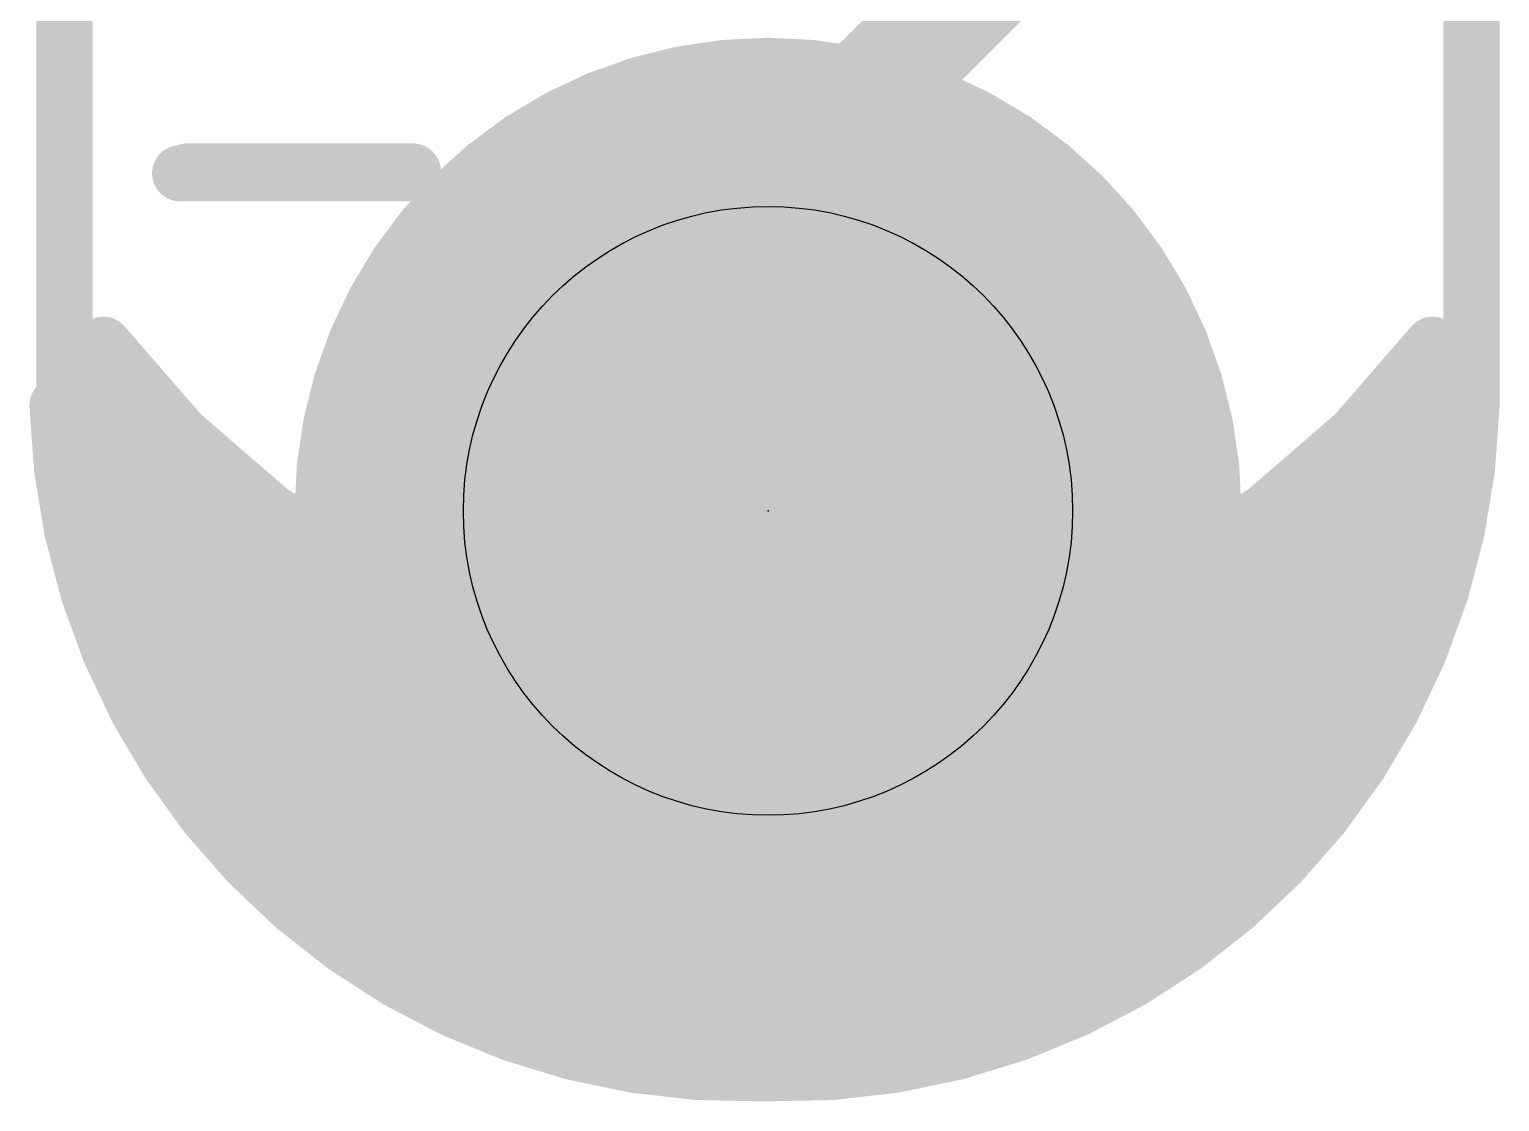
# Model space of a CAD drawing. Extents: x -10 to 102, y -14 to 18.
# Drawn here: x 5.97 to 11.28, y -0.74 to 3.14 of the extents above; entities that cross this region are included whole.
import ezdxf

# ---------------------------------------------------------------- set-up
doc = ezdxf.new("R2010")
doc.units = 0
for name, color, linetype in [('1', 12, 'CONTINUOUS'), ('16', 132, 'CONTINUOUS'), ('17', 110, 'CONTINUOUS'), ('20', 53, 'CONTINUOUS'), ('21', 41, 'CONTINUOUS'), ('22', 40, 'CONTINUOUS'), ('23', 53, 'CONTINUOUS'), ('29', 40, 'CONTINUOUS'), ('30', 253, 'CONTINUOUS'), ('44', 253, 'CONTINUOUS')]:
    doc.layers.add(name, color=color, linetype=linetype)

# ---------------------------------------------------------------- blocks, each defined once
blk = doc.blocks.new('ROUNDP')
at = {"const_width": 0.5}
blk.add_lwpolyline([(0, -0.25, 1), (0, 0.25, 1), (0, -0.25)], format="xyb", dxfattribs=at)

msp = doc.modelspace()

# ---------------------------------------------------------------- linework, layer by layer
at = {"layer": '1'}
for points, const_width in [([(9.466, 3.37), (8.636, 2.54)], 0.4064), ([(8.636, 2.54), (8.636, 1.397)], 0.4064), ([(6.236, 1.997), (6.228, 1.6341)], 0.2032), ([(6.5163, 1.6741), (6.236, 1.997)], 0.2032), ([(11.036, 1.997), (10.7557, 1.6741)], 0.2032), ([(11.044, 1.6341), (11.036, 1.997)], 0.2032), ([(6.2323, 1.8288), (6.382, 1.8288)], 0.2032), ([(10.89, 1.8288), (11.0397, 1.8288)], 0.2032), ([(6.8397, 1.3943), (6.5163, 1.6741)], 0.2032), ([(10.7557, 1.6741), (10.4323, 1.3943)], 0.2032), ([(6.228, 1.6341), (6.2756, 1.2743)], 0.2032), ([(6.2292, 1.6256), (6.5723, 1.6256)], 0.2032), ([(10.6997, 1.6256), (11.0428, 1.6256)], 0.2032), ([(10.9964, 1.2743), (11.044, 1.6341)], 0.2032), ([(6.256, 1.4224), (6.8071, 1.4224)], 0.2032), ([(7.1995, 1.1633), (6.8397, 1.3943)], 0.2032), ([(10.4323, 1.3943), (10.0725, 1.1633)], 0.2032), ([(10.4649, 1.4224), (11.016, 1.4224)], 0.2032), ([(6.2756, 1.2743), (6.3777, 0.926)], 0.2032), ([(10.8943, 0.926), (10.9964, 1.2743)], 0.2032), ([(6.2918, 1.2192), (7.1124, 1.2192)], 0.2032), ([(10.1596, 1.2192), (10.9802, 1.2192)], 0.2032), ([(7.5886, 0.9858), (7.1995, 1.1633)], 0.2032), ([(10.0725, 1.1633), (9.6834, 0.9858)], 0.2032), ([(6.3513, 1.016), (7.5224, 1.016)], 0.2032), ([(9.7496, 1.016), (10.9207, 1.016)], 0.2032), ([(7.9989, 0.8654), (7.5886, 0.9858)], 0.2032), ([(9.6834, 0.9858), (9.2731, 0.8654)], 0.2032), ([(6.3777, 0.926), (6.5317, 0.5974)], 0.2032), ([(10.7403, 0.5974), (10.8943, 0.926)], 0.2032), ([(8.4222, 0.8046), (7.9989, 0.8654)], 0.2032), ([(9.2731, 0.8654), (8.8498, 0.8046)], 0.2032), ([(6.4307, 0.8128), (8.3653, 0.8128)], 0.2032), ([(8.8498, 0.8046), (8.4222, 0.8046)], 0.2032), ([(8.9067, 0.8128), (10.8413, 0.8128)], 0.2032), ([(6.526, 0.6096), (10.746, 0.6096)], 0.2032), ([(6.5317, 0.5974), (6.7343, 0.2962)], 0.2032), ([(10.5377, 0.2962), (10.7403, 0.5974)], 0.2032), ([(6.6602, 0.4064), (10.6118, 0.4064)], 0.2032), ([(6.7343, 0.2962), (6.9804, 0.0295)], 0.2032), ([(10.2916, 0.0295), (10.5377, 0.2962)], 0.2032), ([(6.8201, 0.2032), (10.4519, 0.2032)], 0.2032), ([(6.9804, 0.0295), (7.2645, -0.1964)], 0.2032), ([(10.0075, -0.1964), (10.2916, 0.0295)], 0.2032), ([(7.0175, 0), (10.2545, 0)], 0.2032), ([(7.2645, -0.1964), (7.5798, -0.3763)], 0.2032), ([(7.2764, -0.2032), (9.9956, -0.2032)], 0.2032), ([(9.6922, -0.3763), (10.0075, -0.1964)], 0.2032), ([(7.5798, -0.3763), (7.9188, -0.5058)], 0.2032), ([(7.6587, -0.4064), (9.6133, -0.4064)], 0.2032), ([(9.3532, -0.5058), (9.6922, -0.3763)], 0.2032), ([(7.9188, -0.5058), (8.2737, -0.582)], 0.2032), ([(8.9983, -0.582), (9.3532, -0.5058)], 0.2032), ([(8.2737, -0.582), (8.636, -0.603)], 0.2032), ([(8.636, -0.603), (8.9983, -0.582)], 0.2032)]:
    msp.add_lwpolyline(points, dxfattribs=dict(at, const_width=const_width))
for points, const_width in [([(8.7376, 2.54, 1), (8.5344, 2.54)], 0.2032), ([(8.5642, 2.6118, 1), (8.7078, 2.4682)], 0.2032), ([(6.2868, 1.9959, 1), (6.1852, 1.9981)], 0.1016), ([(6.2744, 2.0303, 1), (6.1976, 1.9637)], 0.1016), ([(11.0868, 1.9981, 1), (10.9852, 1.9959)], 0.1016), ([(11.0744, 1.9637, 1), (10.9976, 2.0303)], 0.1016), ([(6.2323, 1.8796, 1), (6.2323, 1.778)], 0.1016), ([(6.382, 1.778, 1), (6.382, 1.8796)], 0.1016), ([(10.89, 1.8796, 1), (10.89, 1.778)], 0.1016), ([(11.0397, 1.778, 1), (11.0397, 1.8796)], 0.1016), ([(6.5495, 1.7125, 1), (6.4831, 1.6356)], 0.1016), ([(6.4779, 1.6408, 1), (6.5547, 1.7074)], 0.1016), ([(10.7173, 1.7074, 1), (10.7941, 1.6408)], 0.1016), ([(10.7889, 1.6356, 1), (10.7225, 1.7125)], 0.1016), ([(6.2784, 1.6408, 1), (6.1777, 1.6275)], 0.1016), ([(6.2292, 1.6764, 1), (6.2292, 1.5748)], 0.1016), ([(6.5723, 1.5748, 1), (6.5723, 1.6764)], 0.1016), ([(10.6997, 1.6764, 1), (10.6997, 1.5748)], 0.1016), ([(11.0943, 1.6275, 1), (10.9936, 1.6408)], 0.1016), ([(11.0428, 1.5748, 1), (11.0428, 1.6764)], 0.1016), ([(6.1772, 1.6353, 1), (6.2788, 1.633)], 0.1016), ([(10.9932, 1.633, 1), (11.0948, 1.6353)], 0.1016), ([(6.256, 1.4732, 1), (6.256, 1.3716)], 0.1016), ([(6.8671, 1.437, 1), (6.8122, 1.3515)], 0.1016), ([(6.8071, 1.3716, 1), (6.8071, 1.4732)], 0.1016), ([(8.5344, 1.397, 1), (8.7376, 1.397)], 0.2032), ([(10.4598, 1.3515, 1), (10.4049, 1.437)], 0.1016), ([(10.4649, 1.4732, 1), (10.4649, 1.3716)], 0.1016), ([(11.016, 1.3716, 1), (11.016, 1.4732)], 0.1016), ([(6.8064, 1.3558, 1), (6.8729, 1.4327)], 0.1016), ([(10.3991, 1.4327, 1), (10.4656, 1.3558)], 0.1016), ([(6.3244, 1.2886, 1), (6.2269, 1.26)], 0.1016), ([(6.2253, 1.2677, 1), (6.326, 1.281)], 0.1016), ([(10.946, 1.281, 1), (11.0467, 1.2677)], 0.1016), ([(11.0451, 1.26, 1), (10.9476, 1.2886)], 0.1016), ([(6.2918, 1.27, 1), (6.2918, 1.1684)], 0.1016), ([(7.1124, 1.1684, 1), (7.1124, 1.27)], 0.1016), ([(10.1596, 1.27, 1), (10.1596, 1.1684)], 0.1016), ([(10.9802, 1.1684, 1), (10.9802, 1.27)], 0.1016), ([(7.2206, 1.2095, 1), (7.1785, 1.117)], 0.1016), ([(7.1721, 1.1205, 1), (7.227, 1.206)], 0.1016), ([(10.045, 1.206, 1), (10.0999, 1.1205)], 0.1016), ([(10.0935, 1.117, 1), (10.0514, 1.2095)], 0.1016), ([(6.3513, 1.0668, 1), (6.3513, 0.9652)], 0.1016), ([(7.5224, 0.9652, 1), (7.5224, 1.0668)], 0.1016), ([(9.7496, 1.0668, 1), (9.7496, 0.9652)], 0.1016), ([(10.9207, 0.9652, 1), (10.9207, 1.0668)], 0.1016), ([(7.6029, 1.0345, 1), (7.5743, 0.937)], 0.1016), ([(7.5675, 0.9396, 1), (7.6097, 1.032)], 0.1016), ([(9.6623, 1.032, 1), (9.7045, 0.9396)], 0.1016), ([(9.6977, 0.937, 1), (9.6691, 1.0345)], 0.1016), ([(6.4237, 0.9476, 1), (6.3317, 0.9045)], 0.1016), ([(10.9403, 0.9045, 1), (10.8483, 0.9476)], 0.1016), ([(6.3289, 0.9117, 1), (6.4264, 0.9403)], 0.1016), ([(8.0061, 0.9157, 1), (7.9917, 0.8151)], 0.1016), ([(7.9846, 0.8167, 1), (8.0132, 0.9142)], 0.1016), ([(9.2588, 0.9142, 1), (9.2874, 0.8167)], 0.1016), ([(9.2803, 0.8151, 1), (9.2659, 0.9157)], 0.1016), ([(10.8456, 0.9403, 1), (10.9431, 0.9117)], 0.1016), ([(6.4307, 0.8636, 1), (6.4307, 0.762)], 0.1016), ([(8.3653, 0.762, 1), (8.3653, 0.8636)], 0.1016), ([(8.4222, 0.8554, 1), (8.4222, 0.7538)], 0.1016), ([(8.415, 0.7543, 1), (8.4294, 0.8549)], 0.1016), ([(8.8426, 0.8549, 1), (8.857, 0.7543)], 0.1016), ([(8.8498, 0.7538, 1), (8.8498, 0.8554)], 0.1016), ([(8.9067, 0.8636, 1), (8.9067, 0.762)], 0.1016), ([(10.8413, 0.762, 1), (10.8413, 0.8636)], 0.1016), ([(6.526, 0.6604, 1), (6.526, 0.5588)], 0.1016), ([(6.5739, 0.6257, 1), (6.4896, 0.5691)], 0.1016), ([(10.7824, 0.5691, 1), (10.6981, 0.6257)], 0.1016), ([(10.746, 0.5588, 1), (10.746, 0.6604)], 0.1016), ([(6.4857, 0.5758, 1), (6.5777, 0.619)], 0.1016), ([(10.6943, 0.619, 1), (10.7863, 0.5758)], 0.1016), ([(6.6602, 0.4572, 1), (6.6602, 0.3556)], 0.1016), ([(10.6118, 0.3556, 1), (10.6118, 0.4572)], 0.1016), ([(6.7716, 0.3307, 1), (6.6969, 0.2617)], 0.1016), ([(6.6921, 0.2679, 1), (6.7764, 0.3246)], 0.1016), ([(10.4956, 0.3246, 1), (10.5799, 0.2679)], 0.1016), ([(10.5751, 0.2617, 1), (10.5004, 0.3307)], 0.1016), ([(6.8201, 0.254, 1), (6.8201, 0.1524)], 0.1016), ([(10.4519, 0.1524, 1), (10.4519, 0.254)], 0.1016), ([(7.0121, 0.0693, 1), (6.9488, -0.0102)], 0.1016), ([(6.9431, -0.0049, 1), (7.0178, 0.064)], 0.1016), ([(10.2542, 0.064, 1), (10.3289, -0.0049)], 0.1016), ([(10.3232, -0.0102, 1), (10.2599, 0.0693)], 0.1016), ([(7.0175, 0.0508, 1), (7.0175, -0.0508)], 0.1016), ([(10.2545, -0.0508, 1), (10.2545, 0.0508)], 0.1016), ([(7.2897, -0.1523, 1), (7.2393, -0.2405)], 0.1016), ([(7.2764, -0.1524, 1), (7.2764, -0.254)], 0.1016), ([(7.2329, -0.2362, 1), (7.2961, -0.1567)], 0.1016), ([(9.9759, -0.1567, 1), (10.0391, -0.2362)], 0.1016), ([(10.0327, -0.2405, 1), (9.9823, -0.1523)], 0.1016), ([(9.9956, -0.254, 1), (9.9956, -0.1524)], 0.1016), ([(7.5979, -0.3288, 1), (7.5616, -0.4237)], 0.1016), ([(7.5546, -0.4204, 1), (7.6049, -0.3321)], 0.1016), ([(7.6587, -0.3556, 1), (7.6587, -0.4572)], 0.1016), ([(9.6133, -0.4572, 1), (9.6133, -0.3556)], 0.1016), ([(9.6671, -0.3321, 1), (9.7174, -0.4204)], 0.1016), ([(9.7104, -0.4237, 1), (9.6741, -0.3288)], 0.1016), ([(7.9295, -0.4561, 1), (7.9081, -0.5555)], 0.1016), ([(7.9007, -0.5532, 1), (7.9369, -0.4583)], 0.1016), ([(9.3351, -0.4583, 1), (9.3713, -0.5532)], 0.1016), ([(9.3639, -0.5555, 1), (9.3425, -0.4561)], 0.1016), ([(8.2766, -0.5313, 1), (8.2707, -0.6327)], 0.1016), ([(8.263, -0.6316, 1), (8.2843, -0.5323)], 0.1016), ([(8.6331, -0.5523, 1), (8.6389, -0.6537)], 0.1016), ([(8.6331, -0.6537, 1), (8.6389, -0.5523)], 0.1016), ([(8.9877, -0.5323, 1), (9.009, -0.6316)], 0.1016), ([(9.0013, -0.6327, 1), (8.9954, -0.5313)], 0.1016)]:
    msp.add_lwpolyline(points, format="xyb", dxfattribs=dict(at, const_width=const_width))
at = {"layer": '16', "const_width": 0.2032}
for points in [[(6.228, 1.6341), (6.236, 1.997)], [(6.236, 1.997), (6.5163, 1.6741)], [(10.7557, 1.6741), (11.036, 1.997)], [(11.036, 1.997), (11.044, 1.6341)], [(6.2323, 1.8288), (6.382, 1.8288)], [(10.89, 1.8288), (11.0397, 1.8288)], [(6.5163, 1.6741), (6.8397, 1.3943)], [(10.4323, 1.3943), (10.7557, 1.6741)], [(6.2756, 1.2743), (6.228, 1.6341)], [(6.2292, 1.6256), (6.5723, 1.6256)], [(10.6997, 1.6256), (11.0428, 1.6256)], [(11.044, 1.6341), (10.9964, 1.2743)], [(6.256, 1.4224), (6.8071, 1.4224)], [(6.8397, 1.3943), (7.1995, 1.1633)], [(10.0725, 1.1633), (10.4323, 1.3943)], [(10.4649, 1.4224), (11.016, 1.4224)], [(6.3777, 0.926), (6.2756, 1.2743)], [(10.9964, 1.2743), (10.8943, 0.926)], [(6.2918, 1.2192), (7.1124, 1.2192)], [(10.1596, 1.2192), (10.9802, 1.2192)], [(7.1995, 1.1633), (7.5886, 0.9858)], [(9.6834, 0.9858), (10.0725, 1.1633)], [(6.3513, 1.016), (7.5224, 1.016)], [(9.7496, 1.016), (10.9207, 1.016)], [(7.5886, 0.9858), (7.9989, 0.8654)], [(9.2731, 0.8654), (9.6834, 0.9858)], [(6.5317, 0.5974), (6.3777, 0.926)], [(10.8943, 0.926), (10.7403, 0.5974)], [(7.9989, 0.8654), (8.4222, 0.8046)], [(8.8498, 0.8046), (9.2731, 0.8654)], [(6.4307, 0.8128), (8.3653, 0.8128)], [(8.4222, 0.8046), (8.8498, 0.8046)], [(8.9067, 0.8128), (10.8413, 0.8128)], [(6.526, 0.6096), (10.746, 0.6096)], [(6.7343, 0.2962), (6.5317, 0.5974)], [(10.7403, 0.5974), (10.5377, 0.2962)], [(6.6602, 0.4064), (10.6118, 0.4064)], [(6.9804, 0.0295), (6.7343, 0.2962)], [(10.5377, 0.2962), (10.2916, 0.0295)], [(6.8201, 0.2032), (10.4519, 0.2032)], [(7.2645, -0.1964), (6.9804, 0.0295)], [(10.2916, 0.0295), (10.0075, -0.1964)], [(7.0175, 0), (10.2545, 0)], [(7.5798, -0.3763), (7.2645, -0.1964)], [(7.2764, -0.2032), (9.9956, -0.2032)], [(10.0075, -0.1964), (9.6922, -0.3763)], [(7.9188, -0.5058), (7.5798, -0.3763)], [(7.6587, -0.4064), (9.6134, -0.4064)], [(9.6922, -0.3763), (9.3532, -0.5058)], [(8.2737, -0.582), (7.9188, -0.5058)], [(9.3532, -0.5058), (8.9983, -0.582)], [(8.636, -0.603), (8.2737, -0.582)], [(8.9983, -0.582), (8.636, -0.603)]]:
    msp.add_lwpolyline(points, dxfattribs=at)
at = {"layer": '16', "const_width": 0.1016}
for points in [[(6.2868, 1.9959, 1), (6.1852, 1.9981)], [(6.2744, 2.0303, 1), (6.1976, 1.9637)], [(11.0868, 1.9981, 1), (10.9852, 1.9959)], [(11.0744, 1.9637, 1), (10.9976, 2.0303)], [(6.2323, 1.8796, 1), (6.2323, 1.778)], [(6.382, 1.778, 1), (6.382, 1.8796)], [(10.89, 1.8796, 1), (10.89, 1.778)], [(11.0397, 1.778, 1), (11.0397, 1.8796)], [(6.5495, 1.7125, 1), (6.4831, 1.6356)], [(6.4779, 1.6408, 1), (6.5547, 1.7074)], [(10.7173, 1.7074, 1), (10.7941, 1.6408)], [(10.7889, 1.6356, 1), (10.7225, 1.7125)], [(6.2784, 1.6408, 1), (6.1777, 1.6275)], [(6.2292, 1.6764, 1), (6.2292, 1.5748)], [(6.5723, 1.5748, 1), (6.5723, 1.6764)], [(10.6997, 1.6764, 1), (10.6997, 1.5748)], [(11.0943, 1.6275, 1), (10.9936, 1.6408)], [(11.0428, 1.5748, 1), (11.0428, 1.6764)], [(6.1772, 1.6353, 1), (6.2788, 1.633)], [(10.9932, 1.633, 1), (11.0948, 1.6353)], [(6.256, 1.4732, 1), (6.256, 1.3716)], [(6.8671, 1.437, 1), (6.8122, 1.3515)], [(6.8071, 1.3716, 1), (6.8071, 1.4732)], [(10.4598, 1.3515, 1), (10.4049, 1.437)], [(10.4649, 1.4732, 1), (10.4649, 1.3716)], [(11.016, 1.3716, 1), (11.016, 1.4732)], [(6.8064, 1.3558, 1), (6.8729, 1.4327)], [(10.3991, 1.4327, 1), (10.4656, 1.3558)], [(6.3244, 1.2886, 1), (6.2269, 1.26)], [(6.2253, 1.2677, 1), (6.326, 1.281)], [(10.946, 1.281, 1), (11.0467, 1.2677)], [(11.0451, 1.26, 1), (10.9476, 1.2886)], [(6.2918, 1.27, 1), (6.2918, 1.1684)], [(7.1124, 1.1684, 1), (7.1124, 1.27)], [(10.1596, 1.27, 1), (10.1596, 1.1684)], [(10.9802, 1.1684, 1), (10.9802, 1.27)], [(7.2206, 1.2095, 1), (7.1785, 1.117)], [(7.1721, 1.1205, 1), (7.227, 1.206)], [(10.045, 1.206, 1), (10.0999, 1.1205)], [(10.0935, 1.117, 1), (10.0514, 1.2095)], [(6.3513, 1.0668, 1), (6.3513, 0.9652)], [(7.5224, 0.9652, 1), (7.5224, 1.0668)], [(9.7496, 1.0668, 1), (9.7496, 0.9652)], [(10.9207, 0.9652, 1), (10.9207, 1.0668)], [(7.6029, 1.0345, 1), (7.5743, 0.937)], [(7.5675, 0.9396, 1), (7.6097, 1.032)], [(9.6623, 1.032, 1), (9.7045, 0.9396)], [(9.6977, 0.937, 1), (9.6691, 1.0345)], [(6.4237, 0.9476, 1), (6.3317, 0.9045)], [(10.9403, 0.9045, 1), (10.8483, 0.9476)], [(6.3289, 0.9117, 1), (6.4264, 0.9403)], [(8.0061, 0.9157, 1), (7.9917, 0.8151)], [(7.9846, 0.8167, 1), (8.0132, 0.9142)], [(9.2588, 0.9142, 1), (9.2874, 0.8167)], [(9.2803, 0.8151, 1), (9.2659, 0.9157)], [(10.8456, 0.9403, 1), (10.9431, 0.9117)], [(6.4307, 0.8636, 1), (6.4307, 0.762)], [(8.3653, 0.762, 1), (8.3653, 0.8636)], [(8.4222, 0.8554, 1), (8.4222, 0.7538)], [(8.415, 0.7543, 1), (8.4294, 0.8549)], [(8.8426, 0.8549, 1), (8.857, 0.7543)], [(8.8498, 0.7538, 1), (8.8498, 0.8554)], [(8.9067, 0.8636, 1), (8.9067, 0.762)], [(10.8413, 0.762, 1), (10.8413, 0.8636)], [(6.526, 0.6604, 1), (6.526, 0.5588)], [(6.5739, 0.6257, 1), (6.4896, 0.5691)], [(10.7824, 0.5691, 1), (10.6981, 0.6257)], [(10.746, 0.5588, 1), (10.746, 0.6604)], [(6.4857, 0.5758, 1), (6.5777, 0.619)], [(10.6943, 0.619, 1), (10.7863, 0.5758)], [(6.6602, 0.4572, 1), (6.6602, 0.3556)], [(10.6118, 0.3556, 1), (10.6118, 0.4572)], [(6.7716, 0.3307, 1), (6.6969, 0.2617)], [(6.6921, 0.2679, 1), (6.7764, 0.3246)], [(10.4956, 0.3246, 1), (10.5799, 0.2679)], [(10.5751, 0.2617, 1), (10.5004, 0.3307)], [(6.8201, 0.254, 1), (6.8201, 0.1524)], [(10.4519, 0.1524, 1), (10.4519, 0.254)], [(7.0121, 0.0693, 1), (6.9488, -0.0102)], [(6.9431, -0.0049, 1), (7.0178, 0.064)], [(10.2542, 0.064, 1), (10.3289, -0.0049)], [(10.3232, -0.0102, 1), (10.2599, 0.0693)], [(7.0175, 0.0508, 1), (7.0175, -0.0508)], [(10.2545, -0.0508, 1), (10.2545, 0.0508)], [(7.2897, -0.1523, 1), (7.2393, -0.2405)], [(7.2764, -0.1524, 1), (7.2764, -0.254)], [(7.2329, -0.2362, 1), (7.2961, -0.1567)], [(9.9759, -0.1567, 1), (10.0391, -0.2362)], [(10.0327, -0.2405, 1), (9.9823, -0.1523)], [(9.9956, -0.254, 1), (9.9956, -0.1524)], [(7.5979, -0.3288, 1), (7.5616, -0.4237)], [(7.5546, -0.4204, 1), (7.6049, -0.3321)], [(7.6587, -0.3556, 1), (7.6587, -0.4572)], [(9.6134, -0.4572, 1), (9.6134, -0.3556)], [(9.6671, -0.3321, 1), (9.7174, -0.4204)], [(9.7104, -0.4237, 1), (9.6741, -0.3288)], [(7.9295, -0.4561, 1), (7.9081, -0.5555)], [(7.9007, -0.5532, 1), (7.9369, -0.4583)], [(9.3351, -0.4583, 1), (9.3713, -0.5532)], [(9.3639, -0.5555, 1), (9.3425, -0.4561)], [(8.2766, -0.5313, 1), (8.2707, -0.6327)], [(8.263, -0.6316, 1), (8.2843, -0.5323)], [(8.6331, -0.5523, 1), (8.6389, -0.6537)], [(8.6331, -0.6537, 1), (8.6389, -0.5523)], [(8.9877, -0.5323, 1), (9.009, -0.6316)], [(9.0013, -0.6327, 1), (8.9954, -0.5313)]]:
    msp.add_lwpolyline(points, format="xyb", dxfattribs=at)
at = {"layer": '20', "const_width": 0.2032}
for points in [[(6.096, 1.778), (6.096, 9.652)], [(11.176, 9.652), (11.176, 1.778)]]:
    msp.add_lwpolyline(points, dxfattribs=at)
at = {"layer": '20'}
for points, const_width in [([(6.0706, 1.778, 0.4143), (8.6106, -0.635)], 0.2032), ([(6.1214, 1.7793, 1), (6.0198, 1.7767)], 0.1016), ([(8.636, -0.635, 0.4143), (11.176, 1.778)], 0.2032), ([(11.2268, 1.7767, 1), (11.1252, 1.7793)], 0.1016), ([(6.0452, 1.778, 1), (6.1468, 1.778)], 0.1016), ([(11.1252, 1.778, 1), (11.2268, 1.778)], 0.1016), ([(8.6373, -0.5842, 1), (8.6347, -0.6858)], 0.1016), ([(8.6119, -0.6858, 1), (8.6093, -0.5842)], 0.1016)]:
    msp.add_lwpolyline(points, format="xyb", dxfattribs=dict(at, const_width=const_width))
at = {"layer": '21', "const_width": 0.2032}
msp.add_lwpolyline([(6.5135, 2.6167), (7.327, 2.6167)], dxfattribs=at)
at = {"layer": '21', "const_width": 0.1016}
for points in [[(6.5135, 2.6675, 1), (6.5135, 2.5659)], [(7.327, 2.5659, 1), (7.327, 2.6675)]]:
    msp.add_lwpolyline(points, format="xyb", dxfattribs=at)
at = {"layer": '22', "const_width": 0.2032}
msp.add_lwpolyline([(7.3533, 2.6231), (6.5398, 2.6231)], dxfattribs=at)
at = {"layer": '22', "const_width": 0.1016}
for points in [[(6.5398, 2.6739, 1), (6.5398, 2.5723)], [(7.3533, 2.5723, 1), (7.3533, 2.6739)]]:
    msp.add_lwpolyline(points, format="xyb", dxfattribs=at)
at = {"layer": '23'}
msp.add_point((8.636, 1.397), dxfattribs=at)
at = {"layer": '29', "const_width": 0.2032}
for points in [[(6.236, 1.997), (6.228, 1.6341)], [(6.5163, 1.6741), (6.236, 1.997)], [(11.036, 1.997), (10.7557, 1.6741)], [(11.044, 1.6341), (11.036, 1.997)], [(6.2323, 1.8288), (6.382, 1.8288)], [(10.89, 1.8288), (11.0397, 1.8288)], [(6.8397, 1.3943), (6.5163, 1.6741)], [(10.7557, 1.6741), (10.4323, 1.3943)], [(6.228, 1.6341), (6.2756, 1.2743)], [(6.2292, 1.6256), (6.5723, 1.6256)], [(10.6997, 1.6256), (11.0428, 1.6256)], [(10.9964, 1.2743), (11.044, 1.6341)], [(6.256, 1.4224), (6.8071, 1.4224)], [(7.1995, 1.1633), (6.8397, 1.3943)], [(10.4323, 1.3943), (10.0725, 1.1633)], [(10.4649, 1.4224), (11.016, 1.4224)], [(6.2756, 1.2743), (6.3777, 0.926)], [(10.8943, 0.926), (10.9964, 1.2743)], [(6.2918, 1.2192), (7.1124, 1.2192)], [(10.1596, 1.2192), (10.9802, 1.2192)], [(7.5886, 0.9858), (7.1995, 1.1633)], [(10.0725, 1.1633), (9.6834, 0.9858)], [(6.3513, 1.016), (7.5224, 1.016)], [(9.7496, 1.016), (10.9207, 1.016)], [(7.9989, 0.8654), (7.5886, 0.9858)], [(9.6834, 0.9858), (9.2731, 0.8654)], [(6.3777, 0.926), (6.5317, 0.5974)], [(10.7403, 0.5974), (10.8943, 0.926)], [(8.4222, 0.8046), (7.9989, 0.8654)], [(9.2731, 0.8654), (8.8498, 0.8046)], [(6.4307, 0.8128), (8.3653, 0.8128)], [(8.8498, 0.8046), (8.4222, 0.8046)], [(8.9067, 0.8128), (10.8413, 0.8128)], [(6.526, 0.6096), (10.746, 0.6096)], [(6.5317, 0.5974), (6.7343, 0.2962)], [(10.5377, 0.2962), (10.7403, 0.5974)], [(6.6602, 0.4064), (10.6118, 0.4064)], [(6.7343, 0.2962), (6.9804, 0.0295)], [(10.2916, 0.0295), (10.5377, 0.2962)], [(6.8201, 0.2032), (10.4519, 0.2032)], [(6.9804, 0.0295), (7.2645, -0.1964)], [(10.0075, -0.1964), (10.2916, 0.0295)], [(7.0175, 0), (10.2545, 0)], [(7.2645, -0.1964), (7.5798, -0.3763)], [(7.2764, -0.2032), (9.9956, -0.2032)], [(9.6922, -0.3763), (10.0075, -0.1964)], [(7.5798, -0.3763), (7.9188, -0.5058)], [(7.6587, -0.4064), (9.6133, -0.4064)], [(9.3532, -0.5058), (9.6922, -0.3763)], [(7.9188, -0.5058), (8.2737, -0.582)], [(8.9983, -0.582), (9.3532, -0.5058)], [(8.2737, -0.582), (8.636, -0.603)], [(8.636, -0.603), (8.9983, -0.582)]]:
    msp.add_lwpolyline(points, dxfattribs=at)
at = {"layer": '29', "const_width": 0.1016}
for points in [[(6.2868, 1.9959, 1), (6.1852, 1.9981)], [(6.2744, 2.0303, 1), (6.1976, 1.9637)], [(11.0868, 1.9981, 1), (10.9852, 1.9959)], [(11.0744, 1.9637, 1), (10.9976, 2.0303)], [(6.2323, 1.8796, 1), (6.2323, 1.778)], [(6.382, 1.778, 1), (6.382, 1.8796)], [(10.89, 1.8796, 1), (10.89, 1.778)], [(11.0397, 1.778, 1), (11.0397, 1.8796)], [(6.5495, 1.7125, 1), (6.4831, 1.6356)], [(6.4779, 1.6408, 1), (6.5547, 1.7074)], [(10.7173, 1.7074, 1), (10.7941, 1.6408)], [(10.7889, 1.6356, 1), (10.7225, 1.7125)], [(6.2784, 1.6408, 1), (6.1777, 1.6275)], [(6.2292, 1.6764, 1), (6.2292, 1.5748)], [(6.5723, 1.5748, 1), (6.5723, 1.6764)], [(10.6997, 1.6764, 1), (10.6997, 1.5748)], [(11.0943, 1.6275, 1), (10.9936, 1.6408)], [(11.0428, 1.5748, 1), (11.0428, 1.6764)], [(6.1772, 1.6353, 1), (6.2788, 1.633)], [(10.9932, 1.633, 1), (11.0948, 1.6353)], [(6.256, 1.4732, 1), (6.256, 1.3716)], [(6.8671, 1.437, 1), (6.8122, 1.3515)], [(6.8071, 1.3716, 1), (6.8071, 1.4732)], [(10.4598, 1.3515, 1), (10.4049, 1.437)], [(10.4649, 1.4732, 1), (10.4649, 1.3716)], [(11.016, 1.3716, 1), (11.016, 1.4732)], [(6.8064, 1.3558, 1), (6.8729, 1.4327)], [(10.3991, 1.4327, 1), (10.4656, 1.3558)], [(6.3244, 1.2886, 1), (6.2269, 1.26)], [(6.2253, 1.2677, 1), (6.326, 1.281)], [(10.946, 1.281, 1), (11.0467, 1.2677)], [(11.0451, 1.26, 1), (10.9476, 1.2886)], [(6.2918, 1.27, 1), (6.2918, 1.1684)], [(7.1124, 1.1684, 1), (7.1124, 1.27)], [(10.1596, 1.27, 1), (10.1596, 1.1684)], [(10.9802, 1.1684, 1), (10.9802, 1.27)], [(7.2206, 1.2095, 1), (7.1785, 1.117)], [(7.1721, 1.1205, 1), (7.227, 1.206)], [(10.045, 1.206, 1), (10.0999, 1.1205)], [(10.0935, 1.117, 1), (10.0514, 1.2095)], [(6.3513, 1.0668, 1), (6.3513, 0.9652)], [(7.5224, 0.9652, 1), (7.5224, 1.0668)], [(9.7496, 1.0668, 1), (9.7496, 0.9652)], [(10.9207, 0.9652, 1), (10.9207, 1.0668)], [(7.6029, 1.0345, 1), (7.5743, 0.937)], [(7.5675, 0.9396, 1), (7.6097, 1.032)], [(9.6623, 1.032, 1), (9.7045, 0.9396)], [(9.6977, 0.937, 1), (9.6691, 1.0345)], [(6.4237, 0.9476, 1), (6.3317, 0.9045)], [(10.9403, 0.9045, 1), (10.8483, 0.9476)], [(6.3289, 0.9117, 1), (6.4264, 0.9403)], [(8.0061, 0.9157, 1), (7.9917, 0.8151)], [(7.9846, 0.8167, 1), (8.0132, 0.9142)], [(9.2588, 0.9142, 1), (9.2874, 0.8167)], [(9.2803, 0.8151, 1), (9.2659, 0.9157)], [(10.8456, 0.9403, 1), (10.9431, 0.9117)], [(6.4307, 0.8636, 1), (6.4307, 0.762)], [(8.3653, 0.762, 1), (8.3653, 0.8636)], [(8.4222, 0.8554, 1), (8.4222, 0.7538)], [(8.415, 0.7543, 1), (8.4294, 0.8549)], [(8.8426, 0.8549, 1), (8.857, 0.7543)], [(8.8498, 0.7538, 1), (8.8498, 0.8554)], [(8.9067, 0.8636, 1), (8.9067, 0.762)], [(10.8413, 0.762, 1), (10.8413, 0.8636)], [(6.526, 0.6604, 1), (6.526, 0.5588)], [(6.5739, 0.6257, 1), (6.4896, 0.5691)], [(10.7824, 0.5691, 1), (10.6981, 0.6257)], [(10.746, 0.5588, 1), (10.746, 0.6604)], [(6.4857, 0.5758, 1), (6.5777, 0.619)], [(10.6943, 0.619, 1), (10.7863, 0.5758)], [(6.6602, 0.4572, 1), (6.6602, 0.3556)], [(10.6118, 0.3556, 1), (10.6118, 0.4572)], [(6.7716, 0.3307, 1), (6.6969, 0.2617)], [(6.6921, 0.2679, 1), (6.7764, 0.3246)], [(10.4956, 0.3246, 1), (10.5799, 0.2679)], [(10.5751, 0.2617, 1), (10.5004, 0.3307)], [(6.8201, 0.254, 1), (6.8201, 0.1524)], [(10.4519, 0.1524, 1), (10.4519, 0.254)], [(7.0121, 0.0693, 1), (6.9488, -0.0102)], [(6.9431, -0.0049, 1), (7.0178, 0.064)], [(10.2542, 0.064, 1), (10.3289, -0.0049)], [(10.3232, -0.0102, 1), (10.2599, 0.0693)], [(7.0175, 0.0508, 1), (7.0175, -0.0508)], [(10.2545, -0.0508, 1), (10.2545, 0.0508)], [(7.2897, -0.1523, 1), (7.2393, -0.2405)], [(7.2764, -0.1524, 1), (7.2764, -0.254)], [(7.2329, -0.2362, 1), (7.2961, -0.1567)], [(9.9759, -0.1567, 1), (10.0391, -0.2362)], [(10.0327, -0.2405, 1), (9.9823, -0.1523)], [(9.9956, -0.254, 1), (9.9956, -0.1524)], [(7.5979, -0.3288, 1), (7.5616, -0.4237)], [(7.5546, -0.4204, 1), (7.6049, -0.3321)], [(7.6587, -0.3556, 1), (7.6587, -0.4572)], [(9.6133, -0.4572, 1), (9.6133, -0.3556)], [(9.6671, -0.3321, 1), (9.7174, -0.4204)], [(9.7104, -0.4237, 1), (9.6741, -0.3288)], [(7.9295, -0.4561, 1), (7.9081, -0.5555)], [(7.9007, -0.5532, 1), (7.9369, -0.4583)], [(9.3351, -0.4583, 1), (9.3713, -0.5532)], [(9.3639, -0.5555, 1), (9.3425, -0.4561)], [(8.2766, -0.5313, 1), (8.2707, -0.6327)], [(8.263, -0.6316, 1), (8.2843, -0.5323)], [(8.6331, -0.5523, 1), (8.6389, -0.6537)], [(8.6331, -0.6537, 1), (8.6389, -0.5523)], [(8.9877, -0.5323, 1), (9.009, -0.6316)], [(9.0013, -0.6327, 1), (8.9954, -0.5313)]]:
    msp.add_lwpolyline(points, format="xyb", dxfattribs=at)
at = {"layer": '30', "const_width": 0.2032}
for points in [[(6.228, 1.6341), (6.236, 1.997)], [(6.236, 1.997), (6.5163, 1.6741)], [(10.7557, 1.6741), (11.036, 1.997)], [(11.036, 1.997), (11.044, 1.6341)], [(6.2323, 1.8288), (6.382, 1.8288)], [(10.89, 1.8288), (11.0397, 1.8288)], [(6.5163, 1.6741), (6.8397, 1.3943)], [(10.4323, 1.3943), (10.7557, 1.6741)], [(6.2756, 1.2743), (6.228, 1.6341)], [(6.2292, 1.6256), (6.5723, 1.6256)], [(10.6997, 1.6256), (11.0428, 1.6256)], [(11.044, 1.6341), (10.9964, 1.2743)], [(6.256, 1.4224), (6.8071, 1.4224)], [(6.8397, 1.3943), (7.1995, 1.1633)], [(10.0725, 1.1633), (10.4323, 1.3943)], [(10.4649, 1.4224), (11.016, 1.4224)], [(6.3777, 0.926), (6.2756, 1.2743)], [(10.9964, 1.2743), (10.8943, 0.926)], [(6.2918, 1.2192), (7.1124, 1.2192)], [(10.1596, 1.2192), (10.9802, 1.2192)], [(7.1995, 1.1633), (7.5886, 0.9858)], [(9.6834, 0.9858), (10.0725, 1.1633)], [(6.3513, 1.016), (7.5224, 1.016)], [(9.7496, 1.016), (10.9207, 1.016)], [(7.5886, 0.9858), (7.9989, 0.8654)], [(9.2731, 0.8654), (9.6834, 0.9858)], [(6.5317, 0.5974), (6.3777, 0.926)], [(10.8943, 0.926), (10.7403, 0.5974)], [(7.9989, 0.8654), (8.4222, 0.8046)], [(8.8498, 0.8046), (9.2731, 0.8654)], [(6.4307, 0.8128), (8.3653, 0.8128)], [(8.4222, 0.8046), (8.8498, 0.8046)], [(8.9067, 0.8128), (10.8413, 0.8128)], [(6.526, 0.6096), (10.746, 0.6096)], [(6.7343, 0.2962), (6.5317, 0.5974)], [(10.7403, 0.5974), (10.5377, 0.2962)], [(6.6602, 0.4064), (10.6118, 0.4064)], [(6.9804, 0.0295), (6.7343, 0.2962)], [(10.5377, 0.2962), (10.2916, 0.0295)], [(6.8201, 0.2032), (10.4519, 0.2032)], [(7.2645, -0.1964), (6.9804, 0.0295)], [(10.2916, 0.0295), (10.0075, -0.1964)], [(7.0175, 0), (10.2545, 0)], [(7.5798, -0.3763), (7.2645, -0.1964)], [(7.2764, -0.2032), (9.9956, -0.2032)], [(10.0075, -0.1964), (9.6922, -0.3763)], [(7.9188, -0.5058), (7.5798, -0.3763)], [(7.6587, -0.4064), (9.6134, -0.4064)], [(9.6922, -0.3763), (9.3532, -0.5058)], [(8.2737, -0.582), (7.9188, -0.5058)], [(9.3532, -0.5058), (8.9983, -0.582)], [(8.636, -0.603), (8.2737, -0.582)], [(8.9983, -0.582), (8.636, -0.603)]]:
    msp.add_lwpolyline(points, dxfattribs=at)
at = {"layer": '30', "const_width": 0.1016}
for points in [[(6.2868, 1.9959, 1), (6.1852, 1.9981)], [(6.2744, 2.0303, 1), (6.1976, 1.9637)], [(11.0868, 1.9981, 1), (10.9852, 1.9959)], [(11.0744, 1.9637, 1), (10.9976, 2.0303)], [(6.2323, 1.8796, 1), (6.2323, 1.778)], [(6.382, 1.778, 1), (6.382, 1.8796)], [(10.89, 1.8796, 1), (10.89, 1.778)], [(11.0397, 1.778, 1), (11.0397, 1.8796)], [(6.5495, 1.7125, 1), (6.4831, 1.6356)], [(6.4779, 1.6408, 1), (6.5547, 1.7074)], [(10.7173, 1.7074, 1), (10.7941, 1.6408)], [(10.7889, 1.6356, 1), (10.7225, 1.7125)], [(6.2784, 1.6408, 1), (6.1777, 1.6275)], [(6.2292, 1.6764, 1), (6.2292, 1.5748)], [(6.5723, 1.5748, 1), (6.5723, 1.6764)], [(10.6997, 1.6764, 1), (10.6997, 1.5748)], [(11.0943, 1.6275, 1), (10.9936, 1.6408)], [(11.0428, 1.5748, 1), (11.0428, 1.6764)], [(6.1772, 1.6353, 1), (6.2788, 1.633)], [(10.9932, 1.633, 1), (11.0948, 1.6353)], [(6.256, 1.4732, 1), (6.256, 1.3716)], [(6.8671, 1.437, 1), (6.8122, 1.3515)], [(6.8071, 1.3716, 1), (6.8071, 1.4732)], [(10.4598, 1.3515, 1), (10.4049, 1.437)], [(10.4649, 1.4732, 1), (10.4649, 1.3716)], [(11.016, 1.3716, 1), (11.016, 1.4732)], [(6.8064, 1.3558, 1), (6.8729, 1.4327)], [(10.3991, 1.4327, 1), (10.4656, 1.3558)], [(6.3244, 1.2886, 1), (6.2269, 1.26)], [(6.2253, 1.2677, 1), (6.326, 1.281)], [(10.946, 1.281, 1), (11.0467, 1.2677)], [(11.0451, 1.26, 1), (10.9476, 1.2886)], [(6.2918, 1.27, 1), (6.2918, 1.1684)], [(7.1124, 1.1684, 1), (7.1124, 1.27)], [(10.1596, 1.27, 1), (10.1596, 1.1684)], [(10.9802, 1.1684, 1), (10.9802, 1.27)], [(7.2206, 1.2095, 1), (7.1785, 1.117)], [(7.1721, 1.1205, 1), (7.227, 1.206)], [(10.045, 1.206, 1), (10.0999, 1.1205)], [(10.0935, 1.117, 1), (10.0514, 1.2095)], [(6.3513, 1.0668, 1), (6.3513, 0.9652)], [(7.5224, 0.9652, 1), (7.5224, 1.0668)], [(9.7496, 1.0668, 1), (9.7496, 0.9652)], [(10.9207, 0.9652, 1), (10.9207, 1.0668)], [(7.6029, 1.0345, 1), (7.5743, 0.937)], [(7.5675, 0.9396, 1), (7.6097, 1.032)], [(9.6623, 1.032, 1), (9.7045, 0.9396)], [(9.6977, 0.937, 1), (9.6691, 1.0345)], [(6.4237, 0.9476, 1), (6.3317, 0.9045)], [(10.9403, 0.9045, 1), (10.8483, 0.9476)], [(6.3289, 0.9117, 1), (6.4264, 0.9403)], [(8.0061, 0.9157, 1), (7.9917, 0.8151)], [(7.9846, 0.8167, 1), (8.0132, 0.9142)], [(9.2588, 0.9142, 1), (9.2874, 0.8167)], [(9.2803, 0.8151, 1), (9.2659, 0.9157)], [(10.8456, 0.9403, 1), (10.9431, 0.9117)], [(6.4307, 0.8636, 1), (6.4307, 0.762)], [(8.3653, 0.762, 1), (8.3653, 0.8636)], [(8.4222, 0.8554, 1), (8.4222, 0.7538)], [(8.415, 0.7543, 1), (8.4294, 0.8549)], [(8.8426, 0.8549, 1), (8.857, 0.7543)], [(8.8498, 0.7538, 1), (8.8498, 0.8554)], [(8.9067, 0.8636, 1), (8.9067, 0.762)], [(10.8413, 0.762, 1), (10.8413, 0.8636)], [(6.526, 0.6604, 1), (6.526, 0.5588)], [(6.5739, 0.6257, 1), (6.4896, 0.5691)], [(10.7824, 0.5691, 1), (10.6981, 0.6257)], [(10.746, 0.5588, 1), (10.746, 0.6604)], [(6.4857, 0.5758, 1), (6.5777, 0.619)], [(10.6943, 0.619, 1), (10.7863, 0.5758)], [(6.6602, 0.4572, 1), (6.6602, 0.3556)], [(10.6118, 0.3556, 1), (10.6118, 0.4572)], [(6.7716, 0.3307, 1), (6.6969, 0.2617)], [(6.6921, 0.2679, 1), (6.7764, 0.3246)], [(10.4956, 0.3246, 1), (10.5799, 0.2679)], [(10.5751, 0.2617, 1), (10.5004, 0.3307)], [(6.8201, 0.254, 1), (6.8201, 0.1524)], [(10.4519, 0.1524, 1), (10.4519, 0.254)], [(7.0121, 0.0693, 1), (6.9488, -0.0102)], [(6.9431, -0.0049, 1), (7.0178, 0.064)], [(10.2542, 0.064, 1), (10.3289, -0.0049)], [(10.3232, -0.0102, 1), (10.2599, 0.0693)], [(7.0175, 0.0508, 1), (7.0175, -0.0508)], [(10.2545, -0.0508, 1), (10.2545, 0.0508)], [(7.2897, -0.1523, 1), (7.2393, -0.2405)], [(7.2764, -0.1524, 1), (7.2764, -0.254)], [(7.2329, -0.2362, 1), (7.2961, -0.1567)], [(9.9759, -0.1567, 1), (10.0391, -0.2362)], [(10.0327, -0.2405, 1), (9.9823, -0.1523)], [(9.9956, -0.254, 1), (9.9956, -0.1524)], [(7.5979, -0.3288, 1), (7.5616, -0.4237)], [(7.5546, -0.4204, 1), (7.6049, -0.3321)], [(7.6587, -0.3556, 1), (7.6587, -0.4572)], [(9.6134, -0.4572, 1), (9.6134, -0.3556)], [(9.6671, -0.3321, 1), (9.7174, -0.4204)], [(9.7104, -0.4237, 1), (9.6741, -0.3288)], [(7.9295, -0.4561, 1), (7.9081, -0.5555)], [(7.9007, -0.5532, 1), (7.9369, -0.4583)], [(9.3351, -0.4583, 1), (9.3713, -0.5532)], [(9.3639, -0.5555, 1), (9.3425, -0.4561)], [(8.2766, -0.5313, 1), (8.2707, -0.6327)], [(8.263, -0.6316, 1), (8.2843, -0.5323)], [(8.6331, -0.5523, 1), (8.6389, -0.6537)], [(8.6331, -0.6537, 1), (8.6389, -0.5523)], [(8.9877, -0.5323, 1), (9.009, -0.6316)], [(9.0013, -0.6327, 1), (8.9954, -0.5313)]]:
    msp.add_lwpolyline(points, format="xyb", dxfattribs=at)
at = {"layer": '44'}
msp.add_circle((8.636, 1.397), 1.1, dxfattribs=at)

# ---------------------------------------------------------------- block references
at = {"layer": '17', "xscale": 3.216, "yscale": 3.216, "rotation": 90}
msp.add_blockref('ROUNDP', (8.636, 1.397), dxfattribs=at)
msp.add_blockref('ROUNDP', (8.636, 1.397), dxfattribs=at)
at = {"layer": '29', "xscale": 3.4192, "yscale": 3.4192, "rotation": 90}
msp.add_blockref('ROUNDP', (8.636, 1.397), dxfattribs=at)
at = {"layer": '30', "xscale": 3.4192, "yscale": 3.4192, "rotation": 90}
msp.add_blockref('ROUNDP', (8.636, 1.397), dxfattribs=at)

doc.saveas('drawing.dxf')
